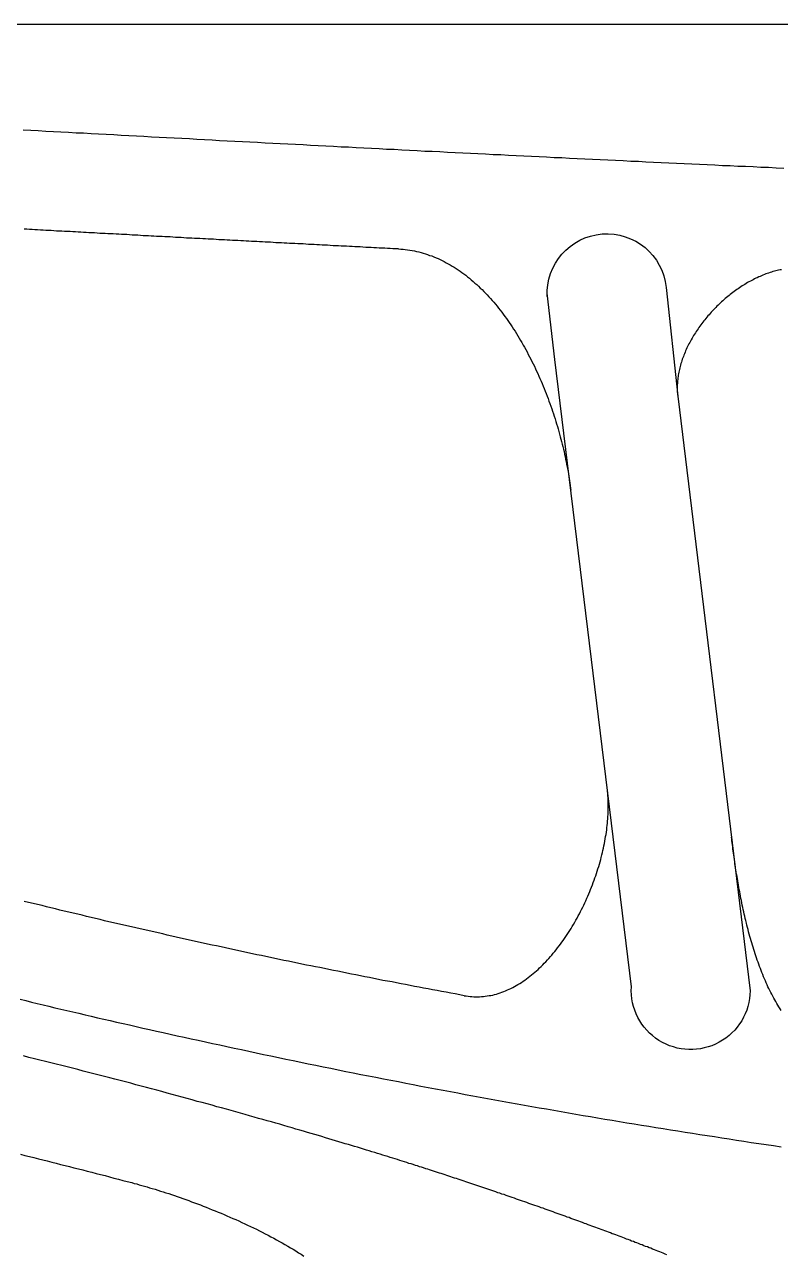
# Model space of a CAD drawing. Header units: millimetres. Extents: x 41 to 1041, y 1148 to 1248.
# Drawn here: x 823.6 to 861.7, y 1185.7 to 1247.8 of the extents above; entities that cross this region are included whole.
import ezdxf

# ---------------------------------------------------------------- set-up
doc = ezdxf.new("R2010")
doc.units = ezdxf.units.MM

msp = doc.modelspace()

# ---------------------------------------------------------------- linework, layer by layer
msp.add_line((1041.281, 1247.802), (41.311, 1247.802))
at = {"color": 3}
for points in [[(849.962, 1234.069, -0.97632), (855.965, 1234.537), (856.549, 1229.037)], [(860.206, 1199.03, -1.023403), (854.209, 1199.223)]]:
    msp.add_lwpolyline(points, format="xyb", dxfattribs=at)
for points in [[(854.209, 1199.223), (850.35, 1230.887), (849.958, 1234.242)], [(856.549, 1229.037), (860.206, 1199.03)], [(852.996, 1209.178), (852.996, 1209.178)]]:
    msp.add_lwpolyline(points, dxfattribs=at)
for points in [[(861.912, 1240.537, 0), (861.525, 1240.559, 0), (861.137, 1240.58, 0), (860.75, 1240.592, 0), (860.362, 1240.613, 0), (859.975, 1240.634, 0), (859.588, 1240.646, 0), (859.201, 1240.667, 0), (858.813, 1240.679, 0), (858.426, 1240.7, 0), (858.039, 1240.721, 0), (857.652, 1240.733, 0), (857.266, 1240.754, 0), (856.879, 1240.776, 0), (856.492, 1240.787, 0), (856.107, 1240.808, 0), (855.72, 1240.83, 0), (855.334, 1240.841, 0), (854.947, 1240.863, 0), (854.561, 1240.884, 0), (854.175, 1240.896, 0), (853.788, 1240.917, 0), (853.402, 1240.938, 0), (853.016, 1240.95, 0), (852.63, 1240.971, 0), (852.244, 1240.993, 0), (851.858, 1241.014, 0), (851.472, 1241.025, 0), (851.087, 1241.047, 0), (850.701, 1241.068, 0), (850.315, 1241.08, 0), (849.931, 1241.101, 0), (849.545, 1241.122, 0), (849.16, 1241.144, 0), (848.775, 1241.155, 0), (848.389, 1241.177, 0), (848.004, 1241.198, 0), (847.619, 1241.219, 0), (847.234, 1241.231, 0), (846.849, 1241.252, 0), (846.464, 1241.274, 0), (846.079, 1241.295, 0), (845.694, 1241.306, 0), (845.31, 1241.328, 0), (844.925, 1241.349, 0), (844.54, 1241.371, 0), (844.157, 1241.392, 0), (843.772, 1241.403, 0), (843.388, 1241.425, 0), (843.004, 1241.446, 0), (842.619, 1241.468, 0), (842.235, 1241.489, 0), (841.851, 1241.5, 0), (841.467, 1241.522, 0), (841.083, 1241.543, 0), (840.699, 1241.564, 0), (840.315, 1241.586, 0), (839.931, 1241.607, 0), (839.548, 1241.619, 0), (839.164, 1241.64, 0), (838.78, 1241.661, 0), (838.398, 1241.683, 0), (838.014, 1241.704, 0), (837.631, 1241.726, 0), (837.248, 1241.747, 0), (836.864, 1241.758, 0), (836.481, 1241.78, 0), (836.098, 1241.801, 0), (835.715, 1241.823, 0), (835.332, 1241.844, 0), (834.949, 1241.865, 0), (834.567, 1241.887, 0), (834.184, 1241.898, 0), (833.801, 1241.92, 0), (833.419, 1241.941, 0), (833.037, 1241.962, 0), (832.655, 1241.984, 0), (832.272, 1242.005, 0), (831.89, 1242.027, 0), (831.508, 1242.048, 0), (831.126, 1242.069, 0), (830.744, 1242.091, 0), (830.362, 1242.102, 0), (829.98, 1242.123, 0), (829.598, 1242.145, 0), (829.216, 1242.166, 0), (828.835, 1242.188, 0), (828.453, 1242.209, 0), (828.071, 1242.23, 0), (827.691, 1242.252, 0), (827.31, 1242.273, 0), (826.928, 1242.295, 0), (826.547, 1242.316, 0), (826.166, 1242.327, 0), (825.785, 1242.349, 0), (825.404, 1242.37, 0), (825.023, 1242.391, 0), (824.642, 1242.413, 0), (824.261, 1242.434, 0), (823.88, 1242.456, 0), (823.5, 1242.477, 0)], [(842.445, 1236.478, 0), (842.308, 1236.479, 0), (842.17, 1236.489, 0), (842.032, 1236.5, 0), (841.895, 1236.5, 0), (841.757, 1236.511, 0), (841.62, 1236.511, 0), (841.482, 1236.522, 0), (841.345, 1236.532, 0), (841.207, 1236.533, 0), (841.07, 1236.543, 0), (840.932, 1236.554, 0), (840.795, 1236.554, 0), (840.657, 1236.565, 0), (840.52, 1236.575, 0), (840.382, 1236.576, 0), (840.245, 1236.586, 0), (840.107, 1236.597, 0), (839.97, 1236.597, 0), (839.832, 1236.608, 0), (839.695, 1236.618, 0), (839.558, 1236.619, 0), (839.42, 1236.629, 0), (839.283, 1236.64, 0), (839.145, 1236.64, 0), (839.008, 1236.651, 0), (838.871, 1236.661, 0), (838.733, 1236.662, 0), (838.596, 1236.672, 0), (838.459, 1236.683, 0), (838.321, 1236.683, 0), (838.184, 1236.694, 0), (838.047, 1236.704, 0), (837.909, 1236.705, 0), (837.773, 1236.715, 0), (837.636, 1236.726, 0), (837.499, 1236.726, 0), (837.361, 1236.737, 0), (837.224, 1236.747, 0), (837.087, 1236.748, 0), (836.95, 1236.758, 0), (836.812, 1236.769, 0), (836.675, 1236.769, 0), (836.538, 1236.78, 0), (836.401, 1236.79, 0), (836.263, 1236.791, 0), (836.126, 1236.801, 0), (835.989, 1236.812, 0), (835.852, 1236.812, 0), (835.715, 1236.823, 0), (835.578, 1236.833, 0), (835.44, 1236.834, 0), (835.303, 1236.844, 0), (835.166, 1236.855, 0), (835.029, 1236.855, 0), (834.892, 1236.866, 0), (834.755, 1236.876, 0), (834.618, 1236.877, 0), (834.481, 1236.887, 0), (834.344, 1236.898, 0), (834.207, 1236.898, 0), (834.07, 1236.909, 0), (833.933, 1236.919, 0), (833.796, 1236.92, 0), (833.659, 1236.93, 0), (833.522, 1236.941, 0), (833.385, 1236.941, 0), (833.248, 1236.952, 0), (833.111, 1236.962, 0), (832.974, 1236.963, 0), (832.837, 1236.973, 0), (832.7, 1236.984, 0), (832.563, 1236.984, 0), (832.426, 1236.995, 0), (832.29, 1237.005, 0), (832.153, 1237.006, 0), (832.016, 1237.016, 0), (831.879, 1237.027, 0), (831.742, 1237.027, 0), (831.605, 1237.038, 0), (831.469, 1237.048, 0), (831.332, 1237.059, 0), (831.195, 1237.059, 0), (831.058, 1237.07, 0), (830.921, 1237.08, 0), (830.784, 1237.081, 0), (830.648, 1237.091, 0), (830.511, 1237.101, 0), (830.374, 1237.102, 0), (830.237, 1237.112, 0), (830.1, 1237.123, 0), (829.964, 1237.123, 0), (829.827, 1237.134, 0), (829.69, 1237.144, 0), (829.554, 1237.145, 0), (829.417, 1237.155, 0), (829.28, 1237.166, 0), (829.143, 1237.166, 0), (829.007, 1237.177, 0), (828.87, 1237.187, 0), (828.733, 1237.198, 0), (828.597, 1237.198, 0), (828.46, 1237.209, 0), (828.323, 1237.219, 0), (828.187, 1237.22, 0), (828.05, 1237.23, 0), (827.913, 1237.241, 0), (827.777, 1237.241, 0), (827.64, 1237.252, 0), (827.504, 1237.262, 0), (827.367, 1237.263, 0), (827.231, 1237.273, 0), (827.094, 1237.284, 0), (826.958, 1237.284, 0), (826.822, 1237.295, 0), (826.685, 1237.305, 0), (826.549, 1237.306, 0), (826.412, 1237.316, 0), (826.276, 1237.327, 0), (826.139, 1237.337, 0), (826.003, 1237.338, 0), (825.866, 1237.348, 0), (825.73, 1237.359, 0), (825.593, 1237.359, 0), (825.457, 1237.37, 0), (825.321, 1237.38, 0), (825.184, 1237.381, 0), (825.048, 1237.391, 0), (824.911, 1237.402, 0), (824.775, 1237.402, 0), (824.639, 1237.413, 0), (824.502, 1237.423, 0), (824.366, 1237.424, 0), (824.229, 1237.434, 0), (824.093, 1237.445, 0), (823.957, 1237.455, 0), (823.82, 1237.456, 0), (823.684, 1237.466, 0), (823.548, 1237.477, 0)], [(842.445, 1236.478, 0), (842.563, 1236.468, 0), (842.679, 1236.457, 0), (842.795, 1236.447, 0), (842.91, 1236.426, 0), (843.024, 1236.416, 0), (843.138, 1236.396, 0), (843.252, 1236.375, 0), (843.364, 1236.345, 0), (843.476, 1236.324, 0), (843.587, 1236.294, 0), (843.698, 1236.264, 0), (843.808, 1236.233, 0), (843.917, 1236.193, 0), (844.024, 1236.152, 0), (844.132, 1236.122, 0), (844.239, 1236.072, 0), (844.345, 1236.031, 0), (844.45, 1235.991, 0), (844.555, 1235.94, 0), (844.659, 1235.89, 0), (844.761, 1235.84, 0), (844.864, 1235.779, 0), (844.966, 1235.729, 0), (845.067, 1235.669, 0), (845.167, 1235.608, 0), (845.266, 1235.548, 0), (845.365, 1235.487, 0), (845.463, 1235.417, 0), (845.561, 1235.357, 0), (845.656, 1235.286, 0), (845.752, 1235.216, 0), (845.848, 1235.146, 0), (845.942, 1235.065, 0), (846.035, 1234.995, 0), (846.128, 1234.915, 0), (846.22, 1234.834, 0), (846.31, 1234.754, 0), (846.401, 1234.674, 0), (846.491, 1234.593, 0), (846.58, 1234.503, 0), (846.668, 1234.423, 0), (846.755, 1234.332, 0), (846.842, 1234.242, 0), (846.927, 1234.152, 0), (847.013, 1234.061, 0), (847.097, 1233.971, 0), (847.18, 1233.871, 0), (847.263, 1233.781, 0), (847.345, 1233.68, 0), (847.426, 1233.58, 0), (847.506, 1233.48, 0), (847.585, 1233.379, 0), (847.664, 1233.279, 0), (847.742, 1233.179, 0), (847.819, 1233.069, 0), (847.896, 1232.968, 0), (847.972, 1232.858, 0), (848.046, 1232.758, 0), (848.12, 1232.647, 0), (848.192, 1232.537, 0), (848.265, 1232.427, 0), (848.337, 1232.317, 0), (848.407, 1232.206, 0), (848.477, 1232.086, 0), (848.546, 1231.976, 0), (848.614, 1231.856, 0), (848.682, 1231.745, 0), (848.748, 1231.625, 0), (848.815, 1231.515, 0), (848.879, 1231.395, 0), (848.943, 1231.274, 0), (849.006, 1231.154, 0), (849.069, 1231.034, 0), (849.13, 1230.914, 0), (849.191, 1230.794, 0), (849.252, 1230.673, 0), (849.31, 1230.553, 0), (849.369, 1230.423, 0), (849.426, 1230.303, 0), (849.483, 1230.182, 0), (849.538, 1230.052, 0), (849.593, 1229.932, 0), (849.647, 1229.802, 0), (849.7, 1229.682, 0), (849.753, 1229.552, 0), (849.804, 1229.431, 0), (849.855, 1229.301, 0), (849.904, 1229.171, 0), (849.954, 1229.051, 0), (850.001, 1228.921, 0), (850.049, 1228.79, 0), (850.095, 1228.67, 0), (850.141, 1228.54, 0), (850.185, 1228.41, 0), (850.229, 1228.28, 0), (850.271, 1228.15, 0), (850.313, 1228.029, 0), (850.355, 1227.899, 0), (850.394, 1227.769, 0), (850.434, 1227.639, 0), (850.472, 1227.519, 0), (850.51, 1227.389, 0), (850.546, 1227.259, 0), (850.582, 1227.128, 0), (850.617, 1226.998, 0), (850.651, 1226.878, 0), (850.684, 1226.748, 0), (850.716, 1226.618, 0), (850.747, 1226.498, 0), (850.778, 1226.368, 0), (850.808, 1226.248, 0), (850.836, 1226.118, 0), (850.864, 1225.997, 0), (850.89, 1225.867, 0), (850.916, 1225.747, 0), (850.941, 1225.617, 0), (850.965, 1225.497, 0), (850.987, 1225.377, 0), (851.01, 1225.247, 0), (851.031, 1225.127, 0), (851.052, 1225.007, 0), (851.071, 1224.887, 0), (851.089, 1224.767, 0), (851.107, 1224.647, 0), (851.123, 1224.526, 0), (851.139, 1224.406, 0), (851.153, 1224.296, 0)], [(861.788, 1235.428, 0), (861.716, 1235.418, 0), (861.644, 1235.398, 0), (861.572, 1235.389, 0), (861.5, 1235.369, 0), (861.428, 1235.349, 0), (861.356, 1235.329, 0), (861.284, 1235.31, 0), (861.211, 1235.28, 0), (861.14, 1235.26, 0), (861.068, 1235.23, 0), (860.996, 1235.211, 0), (860.925, 1235.181, 0), (860.854, 1235.151, 0), (860.782, 1235.121, 0), (860.711, 1235.092, 0), (860.64, 1235.062, 0), (860.569, 1235.022, 0), (860.498, 1234.992, 0), (860.428, 1234.963, 0), (860.357, 1234.923, 0), (860.287, 1234.883, 0), (860.218, 1234.844, 0), (860.148, 1234.814, 0), (860.079, 1234.774, 0), (860.009, 1234.734, 0), (859.94, 1234.685, 0), (859.872, 1234.645, 0), (859.804, 1234.605, 0), (859.736, 1234.555, 0), (859.669, 1234.516, 0), (859.601, 1234.466, 0), (859.534, 1234.426, 0), (859.468, 1234.376, 0), (859.402, 1234.326, 0), (859.337, 1234.277, 0), (859.272, 1234.227, 0), (859.206, 1234.177, 0), (859.142, 1234.127, 0), (859.078, 1234.078, 0), (859.015, 1234.018, 0), (858.952, 1233.968, 0), (858.889, 1233.918, 0), (858.827, 1233.859, 0), (858.766, 1233.809, 0), (858.706, 1233.749, 0), (858.646, 1233.689, 0), (858.585, 1233.639, 0), (858.526, 1233.58, 0), (858.468, 1233.52, 0), (858.41, 1233.46, 0), (858.353, 1233.4, 0), (858.295, 1233.34, 0), (858.239, 1233.281, 0), (858.184, 1233.221, 0), (858.129, 1233.151, 0), (858.075, 1233.091, 0), (858.021, 1233.031, 0), (857.969, 1232.972, 0), (857.917, 1232.902, 0), (857.866, 1232.842, 0), (857.815, 1232.772, 0), (857.765, 1232.712, 0), (857.717, 1232.643, 0), (857.669, 1232.573, 0), (857.62, 1232.513, 0), (857.574, 1232.443, 0), (857.529, 1232.373, 0), (857.484, 1232.313, 0), (857.439, 1232.244, 0), (857.396, 1232.174, 0), (857.354, 1232.104, 0), (857.313, 1232.034, 0), (857.271, 1231.964, 0), (857.232, 1231.894, 0), (857.194, 1231.824, 0), (857.156, 1231.755, 0), (857.119, 1231.685, 0), (857.083, 1231.615, 0), (857.048, 1231.545, 0), (857.015, 1231.475, 0), (856.981, 1231.405, 0), (856.95, 1231.335, 0), (856.919, 1231.265, 0), (856.89, 1231.186, 0), (856.86, 1231.116, 0), (856.833, 1231.046, 0), (856.807, 1230.976, 0), (856.781, 1230.906, 0), (856.756, 1230.826, 0), (856.733, 1230.756, 0), (856.712, 1230.686, 0), (856.69, 1230.616, 0), (856.671, 1230.536, 0), (856.652, 1230.466, 0), (856.635, 1230.397, 0), (856.618, 1230.327, 0), (856.604, 1230.247, 0), (856.59, 1230.177, 0), (856.578, 1230.107, 0), (856.566, 1230.037, 0), (856.556, 1229.967, 0), (856.548, 1229.887, 0), (856.541, 1229.817, 0), (856.534, 1229.747, 0), (856.53, 1229.677, 0), (856.526, 1229.607, 0), (856.525, 1229.527, 0), (856.523, 1229.457, 0), (856.524, 1229.387, 0), (856.527, 1229.317, 0), (856.529, 1229.247, 0), (856.535, 1229.177, 0), (856.541, 1229.107, 0), (856.549, 1229.037, 0)], [(845.77, 1198.776, 0), (845.868, 1198.765, 0), (845.966, 1198.745, 0), (846.064, 1198.735, 0), (846.161, 1198.734, 0), (846.257, 1198.724, 0), (846.354, 1198.724, 0), (846.45, 1198.723, 0), (846.547, 1198.723, 0), (846.643, 1198.733, 0), (846.739, 1198.742, 0), (846.834, 1198.752, 0), (846.929, 1198.762, 0), (847.024, 1198.781, 0), (847.118, 1198.791, 0), (847.212, 1198.811, 0), (847.305, 1198.84, 0), (847.398, 1198.86, 0), (847.491, 1198.89, 0), (847.583, 1198.919, 0), (847.675, 1198.949, 0), (847.767, 1198.989, 0), (847.859, 1199.028, 0), (847.949, 1199.068, 0), (848.039, 1199.108, 0), (848.129, 1199.147, 0), (848.218, 1199.197, 0), (848.307, 1199.237, 0), (848.396, 1199.286, 0), (848.484, 1199.336, 0), (848.571, 1199.396, 0), (848.657, 1199.445, 0), (848.744, 1199.505, 0), (848.83, 1199.565, 0), (848.915, 1199.624, 0), (849, 1199.694, 0), (849.083, 1199.754, 0), (849.167, 1199.823, 0), (849.25, 1199.893, 0), (849.332, 1199.963, 0), (849.414, 1200.033, 0), (849.495, 1200.102, 0), (849.576, 1200.182, 0), (849.655, 1200.252, 0), (849.734, 1200.331, 0), (849.813, 1200.411, 0), (849.891, 1200.491, 0), (849.967, 1200.581, 0), (850.044, 1200.66, 0), (850.12, 1200.75, 0), (850.195, 1200.83, 0), (850.268, 1200.919, 0), (850.343, 1201.009, 0), (850.415, 1201.099, 0), (850.487, 1201.189, 0), (850.559, 1201.288, 0), (850.629, 1201.378, 0), (850.699, 1201.478, 0), (850.768, 1201.568, 0), (850.835, 1201.667, 0), (850.903, 1201.767, 0), (850.969, 1201.867, 0), (851.034, 1201.967, 0), (851.1, 1202.066, 0), (851.163, 1202.176, 0), (851.226, 1202.276, 0), (851.288, 1202.376, 0), (851.349, 1202.486, 0), (851.41, 1202.595, 0), (851.469, 1202.695, 0), (851.527, 1202.805, 0), (851.585, 1202.915, 0), (851.641, 1203.024, 0), (851.698, 1203.134, 0), (851.752, 1203.244, 0), (851.805, 1203.354, 0), (851.859, 1203.464, 0), (851.91, 1203.573, 0), (851.961, 1203.693, 0), (852.01, 1203.803, 0), (852.059, 1203.913, 0), (852.107, 1204.033, 0), (852.153, 1204.143, 0), (852.199, 1204.262, 0), (852.243, 1204.372, 0), (852.286, 1204.492, 0), (852.329, 1204.602, 0), (852.37, 1204.722, 0), (852.41, 1204.832, 0), (852.449, 1204.952, 0), (852.487, 1205.071, 0), (852.523, 1205.181, 0), (852.558, 1205.301, 0), (852.593, 1205.421, 0), (852.626, 1205.531, 0), (852.659, 1205.651, 0), (852.689, 1205.761, 0), (852.719, 1205.881, 0), (852.747, 1206, 0), (852.774, 1206.11, 0), (852.8, 1206.23, 0), (852.825, 1206.35, 0), (852.849, 1206.46, 0), (852.87, 1206.58, 0), (852.891, 1206.69, 0), (852.911, 1206.81, 0), (852.929, 1206.92, 0), (852.947, 1207.03, 0), (852.962, 1207.15, 0), (852.977, 1207.26, 0), (852.989, 1207.37, 0), (853.001, 1207.48, 0), (853.012, 1207.59, 0), (853.02, 1207.709, 0), (853.028, 1207.819, 0), (853.034, 1207.929, 0), (853.038, 1208.029, 0), (853.042, 1208.139, 0), (853.044, 1208.249, 0), (853.045, 1208.359, 0), (853.044, 1208.459, 0), (853.041, 1208.569, 0), (853.038, 1208.669, 0), (853.032, 1208.769, 0), (853.025, 1208.879, 0), (853.017, 1208.98, 0), (853.007, 1209.08, 0), (852.996, 1209.18, 0)], [(861.772, 1198.028, 0), (861.716, 1198.118, 0), (861.662, 1198.208, 0), (861.608, 1198.298, 0), (861.554, 1198.378, 0), (861.502, 1198.479, 0), (861.45, 1198.569, 0), (861.399, 1198.659, 0), (861.349, 1198.749, 0), (861.299, 1198.849, 0), (861.25, 1198.94, 0), (861.203, 1199.04, 0), (861.155, 1199.14, 0), (861.108, 1199.23, 0), (861.063, 1199.33, 0), (861.018, 1199.43, 0), (860.974, 1199.531, 0), (860.93, 1199.631, 0), (860.886, 1199.731, 0), (860.845, 1199.841, 0), (860.802, 1199.941, 0), (860.761, 1200.041, 0), (860.721, 1200.151, 0), (860.681, 1200.252, 0), (860.643, 1200.362, 0), (860.604, 1200.462, 0), (860.566, 1200.572, 0), (860.53, 1200.682, 0), (860.493, 1200.792, 0), (860.457, 1200.892, 0), (860.422, 1201.003, 0), (860.387, 1201.113, 0), (860.353, 1201.223, 0), (860.32, 1201.333, 0), (860.286, 1201.443, 0), (860.255, 1201.553, 0), (860.223, 1201.663, 0), (860.192, 1201.773, 0), (860.161, 1201.883, 0), (860.131, 1202.004, 0), (860.102, 1202.114, 0), (860.073, 1202.224, 0), (860.045, 1202.334, 0), (860.017, 1202.444, 0), (859.99, 1202.564, 0), (859.963, 1202.674, 0), (859.936, 1202.784, 0), (859.911, 1202.894, 0), (859.885, 1203.015, 0), (859.861, 1203.125, 0), (859.836, 1203.235, 0), (859.812, 1203.345, 0), (859.789, 1203.465, 0), (859.766, 1203.575, 0), (859.744, 1203.685, 0), (859.721, 1203.795, 0), (859.7, 1203.915, 0), (859.679, 1204.025, 0), (859.658, 1204.135, 0), (859.638, 1204.245, 0), (859.618, 1204.355, 0), (859.598, 1204.466, 0), (859.58, 1204.576, 0), (859.561, 1204.686, 0), (859.543, 1204.796, 0), (859.525, 1204.906, 0), (859.507, 1205.016, 0), (859.49, 1205.126, 0), (859.473, 1205.236, 0), (859.457, 1205.336, 0), (859.441, 1205.446, 0), (859.425, 1205.556, 0), (859.41, 1205.656, 0), (859.395, 1205.766, 0), (859.38, 1205.866, 0), (859.366, 1205.976, 0), (859.351, 1206.076, 0), (859.338, 1206.177, 0), (859.324, 1206.287, 0), (859.311, 1206.387, 0), (859.298, 1206.487, 0), (859.285, 1206.587, 0), (859.274, 1206.687, 0), (859.261, 1206.787, 0)], [(845.77, 1198.776, 0), (845.542, 1198.817, 0), (845.314, 1198.867, 0), (845.086, 1198.908, 0), (844.857, 1198.949, 0), (844.629, 1198.99, 0), (844.402, 1199.031, 0), (844.174, 1199.072, 0), (843.946, 1199.122, 0), (843.718, 1199.163, 0), (843.49, 1199.204, 0), (843.261, 1199.245, 0), (843.034, 1199.296, 0), (842.806, 1199.337, 0), (842.578, 1199.377, 0), (842.35, 1199.418, 0), (842.123, 1199.469, 0), (841.895, 1199.51, 0), (841.667, 1199.551, 0), (841.44, 1199.602, 0), (841.212, 1199.642, 0), (840.984, 1199.693, 0), (840.757, 1199.734, 0), (840.529, 1199.775, 0), (840.301, 1199.826, 0), (840.074, 1199.866, 0), (839.847, 1199.917, 0), (839.619, 1199.958, 0), (839.391, 1200.009, 0), (839.164, 1200.05, 0), (838.936, 1200.101, 0), (838.71, 1200.141, 0), (838.482, 1200.192, 0), (838.255, 1200.233, 0), (838.027, 1200.284, 0), (837.8, 1200.325, 0), (837.573, 1200.376, 0), (837.346, 1200.416, 0), (837.119, 1200.467, 0), (836.892, 1200.518, 0), (836.664, 1200.559, 0), (836.437, 1200.61, 0), (836.21, 1200.661, 0), (835.984, 1200.701, 0), (835.756, 1200.752, 0), (835.529, 1200.803, 0), (835.302, 1200.844, 0), (835.075, 1200.895, 0), (834.848, 1200.945, 0), (834.622, 1200.996, 0), (834.395, 1201.037, 0), (834.168, 1201.088, 0), (833.941, 1201.139, 0), (833.714, 1201.19, 0), (833.489, 1201.24, 0), (833.262, 1201.291, 0), (833.035, 1201.332, 0), (832.808, 1201.383, 0), (832.582, 1201.434, 0), (832.355, 1201.485, 0), (832.129, 1201.535, 0), (831.903, 1201.586, 0), (831.676, 1201.637, 0), (831.449, 1201.688, 0), (831.223, 1201.739, 0), (830.997, 1201.789, 0), (830.771, 1201.84, 0), (830.545, 1201.891, 0), (830.318, 1201.942, 0), (830.092, 1201.993, 0), (829.866, 1202.044, 0), (829.64, 1202.094, 0), (829.414, 1202.145, 0), (829.188, 1202.196, 0), (828.962, 1202.247, 0), (828.735, 1202.298, 0), (828.51, 1202.359, 0), (828.284, 1202.409, 0), (828.058, 1202.46, 0), (827.832, 1202.511, 0), (827.606, 1202.562, 0), (827.381, 1202.623, 0), (827.155, 1202.673, 0), (826.93, 1202.724, 0), (826.704, 1202.775, 0), (826.478, 1202.836, 0), (826.252, 1202.887, 0), (826.028, 1202.938, 0), (825.802, 1202.988, 0), (825.576, 1203.049, 0), (825.351, 1203.1, 0), (825.125, 1203.161, 0), (824.901, 1203.212, 0), (824.675, 1203.262, 0), (824.45, 1203.323, 0), (824.224, 1203.374, 0), (823.999, 1203.435, 0), (823.774, 1203.486, 0), (823.549, 1203.537, 0)], [(823.34, 1198.597, 0), (823.628, 1198.526, 0), (823.917, 1198.455, 0), (824.208, 1198.384, 0), (824.502, 1198.313, 0), (824.798, 1198.242, 0), (825.095, 1198.171, 0), (825.395, 1198.1, 0), (825.698, 1198.029, 0), (826.004, 1197.958, 0), (826.31, 1197.887, 0), (826.621, 1197.815, 0), (826.934, 1197.744, 0), (827.249, 1197.663, 0), (827.568, 1197.592, 0), (827.89, 1197.521, 0), (828.215, 1197.44, 0), (828.542, 1197.368, 0), (828.873, 1197.297, 0), (829.208, 1197.216, 0), (829.545, 1197.145, 0), (829.884, 1197.064, 0), (830.227, 1196.992, 0), (830.573, 1196.911, 0), (830.922, 1196.84, 0), (831.272, 1196.758, 0), (831.625, 1196.677, 0), (831.981, 1196.606, 0), (832.337, 1196.525, 0), (832.697, 1196.443, 0), (833.059, 1196.362, 0), (833.423, 1196.291, 0), (833.787, 1196.209, 0), (834.155, 1196.128, 0), (834.523, 1196.057, 0), (834.893, 1195.975, 0), (835.264, 1195.894, 0), (835.637, 1195.813, 0), (836.011, 1195.741, 0), (836.385, 1195.66, 0), (836.761, 1195.579, 0), (837.138, 1195.507, 0), (837.515, 1195.426, 0), (837.893, 1195.344, 0), (838.272, 1195.273, 0), (838.651, 1195.192, 0), (839.03, 1195.11, 0), (839.409, 1195.039, 0), (839.789, 1194.957, 0), (840.168, 1194.886, 0), (840.548, 1194.805, 0), (840.928, 1194.733, 0), (841.307, 1194.662, 0), (841.686, 1194.581, 0), (842.064, 1194.509, 0), (842.442, 1194.438, 0), (842.82, 1194.366, 0), (843.196, 1194.295, 0), (843.573, 1194.214, 0), (843.95, 1194.142, 0), (844.326, 1194.071, 0), (844.701, 1194, 0), (845.076, 1193.938, 0), (845.451, 1193.867, 0), (845.825, 1193.796, 0), (846.198, 1193.724, 0), (846.572, 1193.653, 0), (846.946, 1193.591, 0), (847.319, 1193.52, 0), (847.691, 1193.449, 0), (848.063, 1193.387, 0), (848.435, 1193.316, 0), (848.807, 1193.255, 0), (849.178, 1193.183, 0), (849.549, 1193.122, 0), (849.92, 1193.061, 0), (850.291, 1192.989, 0), (850.66, 1192.928, 0), (851.03, 1192.867, 0), (851.4, 1192.795, 0), (851.77, 1192.734, 0), (852.139, 1192.673, 0), (852.507, 1192.611, 0), (852.876, 1192.55, 0), (853.245, 1192.489, 0), (853.614, 1192.427, 0), (853.981, 1192.366, 0), (854.349, 1192.305, 0), (854.717, 1192.243, 0), (855.085, 1192.182, 0), (855.452, 1192.121, 0), (855.819, 1192.069, 0), (856.187, 1192.008, 0), (856.555, 1191.947, 0), (856.923, 1191.885, 0), (857.291, 1191.834, 0), (857.659, 1191.773, 0), (858.029, 1191.711, 0), (858.399, 1191.66, 0), (858.77, 1191.598, 0), (859.141, 1191.547, 0), (859.514, 1191.486, 0), (859.887, 1191.434, 0), (860.262, 1191.373, 0), (860.638, 1191.322, 0), (861.015, 1191.26, 0), (861.393, 1191.209, 0), (861.774, 1191.148, 0)], [(856.001, 1185.702, 0), (855.91, 1185.732, 0), (855.82, 1185.772, 0), (855.73, 1185.812, 0), (855.64, 1185.842, 0), (855.55, 1185.882, 0), (855.461, 1185.912, 0), (855.372, 1185.952, 0), (855.283, 1185.982, 0), (855.194, 1186.022, 0), (855.105, 1186.052, 0), (855.017, 1186.092, 0), (854.928, 1186.122, 0), (854.84, 1186.152, 0), (854.752, 1186.192, 0), (854.663, 1186.222, 0), (854.575, 1186.262, 0), (854.487, 1186.292, 0), (854.399, 1186.322, 0), (854.311, 1186.362, 0), (854.222, 1186.392, 0), (854.134, 1186.432, 0), (854.045, 1186.462, 0), (853.957, 1186.492, 0), (853.868, 1186.532, 0), (853.779, 1186.562, 0), (853.69, 1186.602, 0), (853.6, 1186.632, 0), (853.51, 1186.662, 0), (853.42, 1186.702, 0), (853.33, 1186.732, 0), (853.24, 1186.762, 0), (853.149, 1186.802, 0), (853.058, 1186.832, 0), (852.966, 1186.872, 0), (852.874, 1186.902, 0), (852.782, 1186.942, 0), (852.689, 1186.972, 0), (852.596, 1187.012, 0), (852.502, 1187.042, 0), (852.409, 1187.072, 0), (852.314, 1187.112, 0), (852.22, 1187.142, 0), (852.125, 1187.182, 0), (852.03, 1187.212, 0), (851.934, 1187.252, 0), (851.838, 1187.282, 0), (851.742, 1187.322, 0), (851.646, 1187.362, 0), (851.549, 1187.392, 0), (851.452, 1187.432, 0), (851.354, 1187.462, 0), (851.256, 1187.502, 0), (851.158, 1187.532, 0), (851.06, 1187.572, 0), (850.961, 1187.602, 0), (850.862, 1187.642, 0), (850.762, 1187.682, 0), (850.663, 1187.712, 0), (850.563, 1187.752, 0), (850.462, 1187.782, 0), (850.362, 1187.822, 0), (850.261, 1187.862, 0), (850.16, 1187.892, 0), (850.058, 1187.932, 0), (849.957, 1187.962, 0), (849.855, 1188.002, 0), (849.752, 1188.042, 0), (849.65, 1188.072, 0), (849.547, 1188.112, 0), (849.444, 1188.152, 0), (849.341, 1188.182, 0), (849.237, 1188.222, 0), (849.134, 1188.252, 0), (849.03, 1188.292, 0), (848.926, 1188.332, 0), (848.822, 1188.362, 0), (848.718, 1188.402, 0), (848.613, 1188.442, 0), (848.509, 1188.472, 0), (848.405, 1188.512, 0), (848.301, 1188.552, 0), (848.196, 1188.582, 0), (848.092, 1188.622, 0), (847.988, 1188.652, 0), (847.884, 1188.692, 0), (847.78, 1188.732, 0), (847.676, 1188.762, 0), (847.572, 1188.802, 0), (847.469, 1188.832, 0), (847.366, 1188.872, 0), (847.263, 1188.902, 0), (847.16, 1188.942, 0), (847.057, 1188.972, 0), (846.955, 1189.012, 0), (846.853, 1189.042, 0), (846.752, 1189.082, 0), (846.65, 1189.112, 0), (846.549, 1189.142, 0), (846.449, 1189.182, 0), (846.349, 1189.212, 0), (846.25, 1189.252, 0), (846.151, 1189.282, 0), (846.052, 1189.312, 0), (845.954, 1189.352, 0), (845.857, 1189.382, 0), (845.76, 1189.412, 0), (845.663, 1189.442, 0), (845.567, 1189.472, 0), (845.471, 1189.512, 0), (845.376, 1189.542, 0), (845.28, 1189.572, 0), (845.185, 1189.602, 0), (845.09, 1189.632, 0), (844.994, 1189.662, 0), (844.899, 1189.702, 0), (844.803, 1189.732, 0), (844.707, 1189.762, 0), (844.611, 1189.792, 0), (844.515, 1189.822, 0), (844.418, 1189.852, 0), (844.32, 1189.882, 0), (844.222, 1189.922, 0), (844.124, 1189.952, 0), (844.024, 1189.982, 0), (843.924, 1190.012, 0), (843.823, 1190.042, 0), (843.721, 1190.082, 0), (843.618, 1190.112, 0), (843.514, 1190.142, 0), (843.409, 1190.182, 0), (843.303, 1190.212, 0), (843.195, 1190.252, 0), (843.086, 1190.282, 0), (842.976, 1190.312, 0), (842.864, 1190.352, 0), (842.75, 1190.392, 0), (842.636, 1190.422, 0), (842.519, 1190.462, 0), (842.4, 1190.502, 0), (842.28, 1190.532, 0), (842.158, 1190.572, 0), (842.034, 1190.612, 0), (841.908, 1190.652, 0), (841.78, 1190.692, 0), (841.651, 1190.732, 0), (841.519, 1190.772, 0), (841.385, 1190.812, 0), (841.249, 1190.852, 0), (841.11, 1190.902, 0), (840.97, 1190.942, 0), (840.827, 1190.982, 0), (840.683, 1191.032, 0), (840.536, 1191.072, 0), (840.386, 1191.122, 0), (840.235, 1191.162, 0), (840.081, 1191.212, 0), (839.924, 1191.262, 0), (839.765, 1191.302, 0), (839.604, 1191.352, 0), (839.44, 1191.402, 0), (839.274, 1191.452, 0), (839.106, 1191.502, 0), (838.934, 1191.552, 0), (838.76, 1191.602, 0), (838.584, 1191.662, 0), (838.405, 1191.712, 0), (838.223, 1191.762, 0), (838.038, 1191.822, 0), (837.851, 1191.872, 0), (837.661, 1191.932, 0), (837.468, 1191.982, 0), (837.272, 1192.042, 0), (837.073, 1192.102, 0), (836.872, 1192.162, 0), (836.667, 1192.222, 0), (836.46, 1192.282, 0), (836.249, 1192.342, 0), (836.036, 1192.402, 0), (835.82, 1192.462, 0), (835.601, 1192.522, 0), (835.379, 1192.582, 0), (835.155, 1192.652, 0), (834.929, 1192.712, 0), (834.7, 1192.782, 0), (834.468, 1192.842, 0), (834.234, 1192.912, 0), (833.998, 1192.972, 0), (833.76, 1193.042, 0), (833.52, 1193.112, 0), (833.278, 1193.172, 0), (833.034, 1193.242, 0), (832.788, 1193.312, 0), (832.54, 1193.382, 0), (832.291, 1193.442, 0), (832.04, 1193.512, 0), (831.787, 1193.582, 0), (831.533, 1193.652, 0), (831.278, 1193.722, 0), (831.021, 1193.792, 0), (830.763, 1193.862, 0), (830.504, 1193.932, 0), (830.244, 1194.002, 0), (829.983, 1194.072, 0), (829.721, 1194.142, 0), (829.458, 1194.212, 0), (829.194, 1194.282, 0), (828.93, 1194.352, 0), (828.665, 1194.422, 0), (828.399, 1194.492, 0), (828.133, 1194.562, 0), (827.866, 1194.632, 0), (827.599, 1194.702, 0), (827.332, 1194.772, 0), (827.065, 1194.832, 0), (826.796, 1194.902, 0), (826.527, 1194.972, 0), (826.258, 1195.042, 0), (825.988, 1195.112, 0), (825.717, 1195.182, 0), (825.444, 1195.252, 0), (825.171, 1195.312, 0), (824.897, 1195.382, 0), (824.622, 1195.452, 0), (824.345, 1195.522, 0), (824.067, 1195.592, 0), (823.788, 1195.662, 0), (823.507, 1195.732, 0)], [(823.365, 1190.772, 0), (823.59, 1190.712, 0), (823.815, 1190.652, 0), (824.04, 1190.602, 0), (824.265, 1190.542, 0), (824.49, 1190.492, 0), (824.715, 1190.432, 0), (824.94, 1190.372, 0), (825.164, 1190.322, 0), (825.389, 1190.262, 0), (825.614, 1190.202, 0), (825.839, 1190.152, 0), (826.063, 1190.092, 0), (826.288, 1190.032, 0), (826.512, 1189.982, 0), (826.737, 1189.922, 0), (826.961, 1189.862, 0), (827.186, 1189.802, 0), (827.41, 1189.752, 0), (827.635, 1189.692, 0), (827.859, 1189.632, 0), (828.083, 1189.572, 0), (828.308, 1189.512, 0), (828.532, 1189.452, 0), (828.756, 1189.392, 0), (828.98, 1189.342, 0)], [(828.98, 1189.342, 0), (829.105, 1189.302, 0), (829.232, 1189.272, 0), (829.36, 1189.232, 0), (829.489, 1189.202, 0), (829.62, 1189.162, 0), (829.752, 1189.122, 0), (829.885, 1189.082, 0), (830.019, 1189.042, 0), (830.155, 1189.002, 0), (830.292, 1188.962, 0), (830.429, 1188.912, 0), (830.568, 1188.872, 0), (830.708, 1188.822, 0), (830.849, 1188.782, 0), (830.991, 1188.732, 0), (831.133, 1188.682, 0), (831.276, 1188.632, 0), (831.42, 1188.582, 0), (831.565, 1188.532, 0), (831.71, 1188.482, 0), (831.856, 1188.432, 0), (832.003, 1188.372, 0), (832.15, 1188.322, 0), (832.298, 1188.262, 0), (832.446, 1188.212, 0), (832.594, 1188.152, 0), (832.743, 1188.092, 0), (832.892, 1188.032, 0), (833.041, 1187.972, 0), (833.19, 1187.912, 0), (833.34, 1187.852, 0), (833.49, 1187.792, 0), (833.64, 1187.732, 0), (833.789, 1187.662, 0), (833.939, 1187.602, 0), (834.089, 1187.532, 0), (834.238, 1187.472, 0), (834.388, 1187.402, 0), (834.537, 1187.332, 0), (834.686, 1187.262, 0), (834.834, 1187.192, 0), (834.983, 1187.122, 0), (835.131, 1187.052, 0), (835.278, 1186.982, 0), (835.425, 1186.902, 0), (835.571, 1186.832, 0), (835.717, 1186.752, 0), (835.863, 1186.682, 0), (836.007, 1186.602, 0), (836.151, 1186.532, 0), (836.294, 1186.452, 0), (836.436, 1186.372, 0), (836.578, 1186.292, 0), (836.718, 1186.212, 0), (836.858, 1186.132, 0), (836.996, 1186.052, 0), (837.134, 1185.972, 0), (837.27, 1185.892, 0), (837.405, 1185.802, 0), (837.54, 1185.722, 0), (837.673, 1185.632, 0)]]:
    msp.add_polyline3d(points, dxfattribs=at)

doc.saveas('drawing.dxf')
